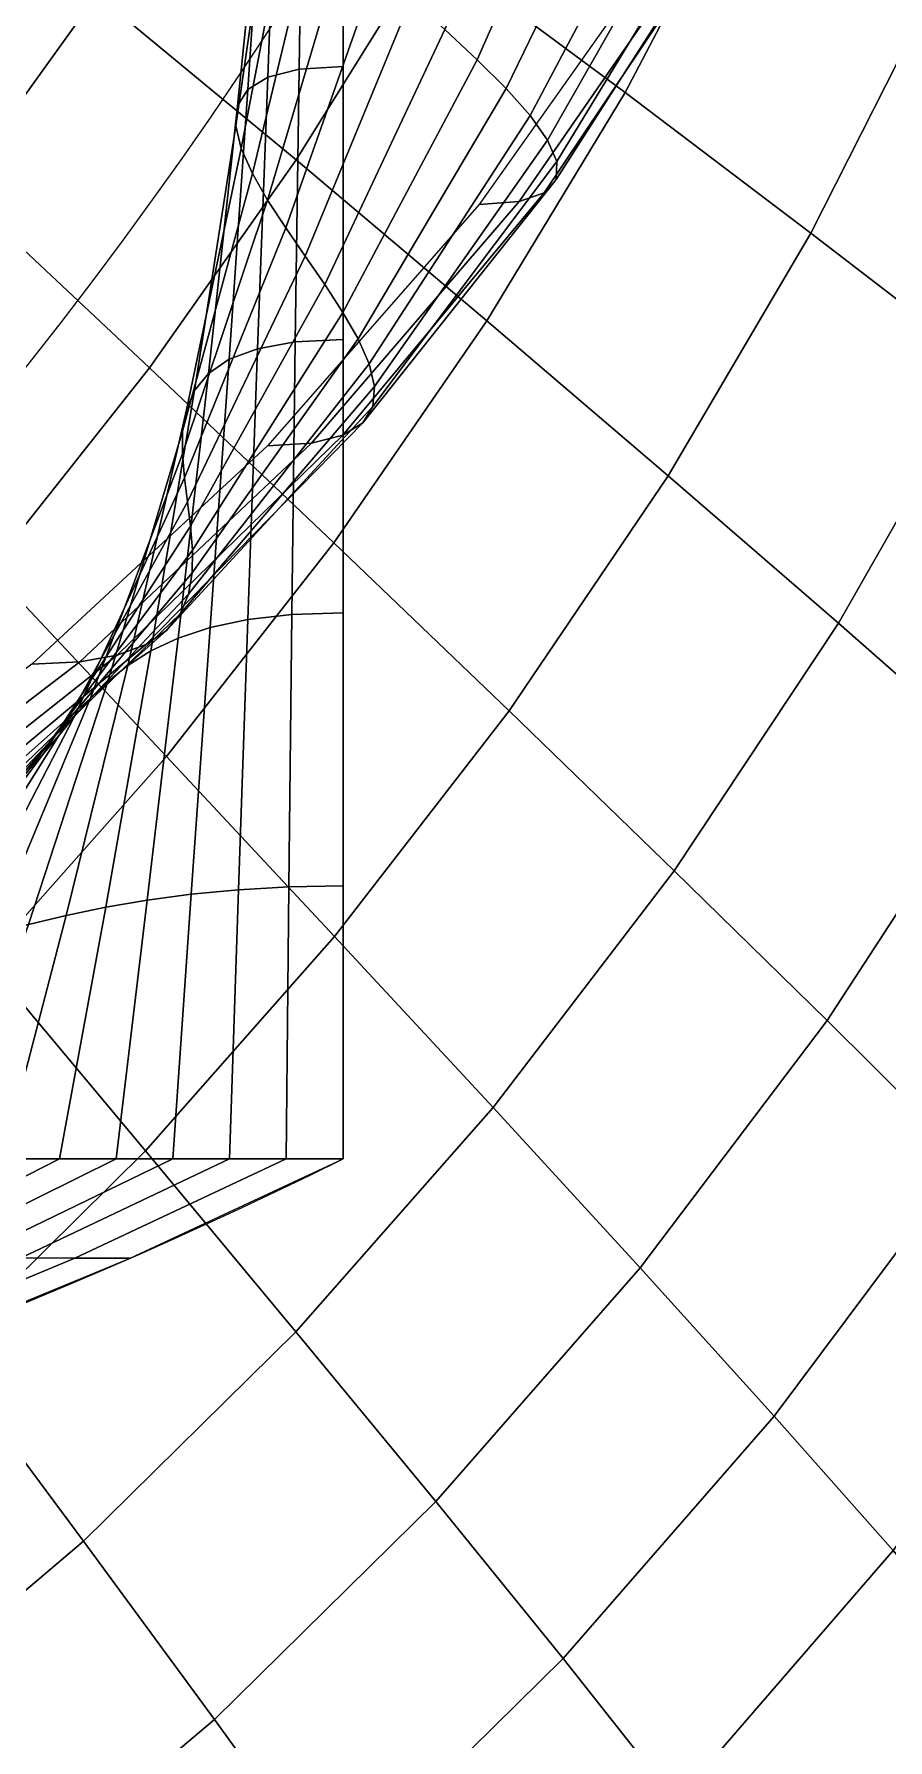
# Model space of a CAD drawing. Extents: x -0.04 to 0.34, y -0.083 to 0.58.
# Drawn here: x 0.2391 to 0.2768, y -0.0023 to 0.0729 of the extents above; entities that cross this region are included whole.
import ezdxf

# ---------------------------------------------------------------- set-up
doc = ezdxf.new("R2010")
doc.units = 0
doc.header["$MEASUREMENT"] = 0
doc.layers.get('0').update_dxf_attribs({"linetype": 'CONTINUOUS'})

msp = doc.modelspace()

# ---------------------------------------------------------------- linework, layer by layer
at = {"extrusion": (1, -1.08138606294658e-16, 2.740087605879075e-15)}
for p, q in [((0.2527498471878847, 0.02333333333333498, 0.0233333333333352), (0.2527498471878847, 0.4974698626853622, 0.0233333333333352)), ((0.2027498471878842, 0.02333333333333876, 0.2056398495302184), (0.2527498471878847, 0.02333333333333498, 0.0233333333333352))]:
    msp.add_line(p, q, dxfattribs=at)
at = {"extrusion": (1, 1.08138606294658e-16, -2.740087605879075e-15)}
msp.add_line((0.2527498471878847, 0.4974698626853624, 0.02333333333333465), (0.2527498471878847, 0.02333333333333509, 0.02333333333333465), dxfattribs=at)
at = {"extrusion": (1.081386062947149e-16, -1, 2.076678907922742e-14)}
msp.add_line((0.2527498471878847, 0.02333333333333509, 0.02333333333333465), (0.2027498471878854, 0.02333333333333887, 0.2056398495302177), dxfattribs=at)
for centre, radius, start, end in [((0.08631004326650499, 0.1793837519238337, 0.2056398495302182), 0.1947048049728559, 306.7291163854354, 31.25887344087012), ((0.1527498471878846, 0.225571090696714, 0.02333333333333526), 0.2256105283522224, 243.6891003284607, 296.3108996715393)]:
    msp.add_arc(centre, radius, start, end)

# ---------------------------------------------------------------- meshes
mesh = msp.add_polymesh((5, 9))
for k, corner in enumerate([(0.2547318559457062, 0.166771014739826, 0.05979463657271405), (0.2543846927310168, 0.1545114730359054, 0.05979463657271428), (0.2538784925213269, 0.1422593198005098, 0.0597946365727145), (0.2532220258915239, 0.1300301679890758, 0.05979463657271483), (0.2524256645313531, 0.1178393854728648, 0.05979463657271517), (0.2515013474505116, 0.1057019312916195, 0.05979463657271539), (0.2504625304836753, 0.09363219626239283, 0.05979463657271561), (0.2493241196334919, 0.08164384964288718, 0.05979463657271594), (0.2481023889617811, 0.06974969348313514, 0.05979463657271628), (0.2533237609574771, 0.1671990202070237, 0.05067931076286997), (0.2529994745123579, 0.1550312331945418, 0.0506793107628703), (0.2525798010725631, 0.14286776204228, 0.05067931076287052), (0.2520723518152503, 0.1307177268179574, 0.05067931076287074), (0.251485673184189, 0.1185901044271425, 0.05067931076287119), (0.2508292271489858, 0.1064936329627617, 0.05067931076287141), (0.2501133617092233, 0.09443671859919955, 0.05067931076287174), (0.249349271957794, 0.08242734602304669, 0.05067931076287208), (0.248548952118309, 0.07047299335487472, 0.05067931076287241), (0.2524711572380665, 0.167523116832474, 0.04156398495302588), (0.2522086517571885, 0.1554248088059949, 0.04156398495302621), (0.2518998670853489, 0.1433284899825801, 0.04156398495302654), (0.2515506260696327, 0.1312383638502319, 0.04156398495302677), (0.2511671826265097, 0.1191585679127515, 0.0415639849530271), (0.2507562126432062, 0.1070931296039157, 0.04156398495302743), (0.2503248003829041, 0.09504592337446938, 0.04156398495302766), (0.2498804205386239, 0.08302062940917898, 0.04156398495302799), (0.2494309161270095, 0.07102069441382208, 0.04156398495302832), (0.2522534006830201, 0.1677284604959273, 0.03244865914318179), (0.2520971381031499, 0.1556741735063811, 0.03244865914318201), (0.2519270844827629, 0.1436204015783427, 0.03244865914318235), (0.2517465555590506, 0.1315682331149554, 0.03244865914318268), (0.2515589786853847, 0.1195187394341679, 0.03244865914318301), (0.2513678904754222, 0.1074729633536544, 0.03244865914318323), (0.2511769332830225, 0.09543190807941138, 0.03244865914318357), (0.2509898505554857, 0.08339652651642293, 0.0324486591431839), (0.2508104811096212, 0.07136771111529244, 0.03244865914318412), (0.2527498471878835, 0.1678002070771337, 0.02333333333333765), (0.2527498471878834, 0.1557613009318172, 0.02333333333333792), (0.2527498471878833, 0.1437223947865006, 0.02333333333333826), (0.2527498471878833, 0.1316834886411841, 0.02333333333333854), (0.2527498471878833, 0.1196445824958675, 0.02333333333333887), (0.2527498471878832, 0.107605676350551, 0.02333333333333915), (0.2527498471878832, 0.0955667702052343, 0.02333333333333948), (0.2527498471878831, 0.08352786405991774, 0.02333333333333981), (0.2527498471878831, 0.07148895791460125, 0.02333333333334009)]):
    mesh.set_mesh_vertex(divmod(k, 9), corner)
mesh = msp.add_polymesh((9, 9))
for k, corner in enumerate([(0.2764715940635485, 0.1613875471292929, 0.1327172430514659), (0.2766750386489454, 0.1479739117342118, 0.1327172430514659), (0.2759360219578014, 0.1346063121814794, 0.1327172430514661), (0.2742607298797983, 0.1213820291934313, 0.1327172430514661), (0.2716653244818108, 0.1083968164294641, 0.1327172430514663), (0.2681757334396445, 0.09574388021412994, 0.1327172430514663), (0.2638273354155111, 0.08351288640752719, 0.1327172430514665), (0.2586645447335992, 0.07178900499995589, 0.1327172430514665), (0.2527402997790938, 0.06065200261084858, 0.1327172430514668), (0.2734763811644089, 0.1621124350014833, 0.1236019172416219), (0.2735915476774596, 0.1488541991705152, 0.1236019172416221), (0.2728694520474673, 0.1356367952845933, 0.1236019172416221), (0.271316917715936, 0.1225465074411904, 0.1236019172416223), (0.2689496165932611, 0.1096682652942235, 0.1236019172416224), (0.2657918822931298, 0.09708473911381027, 0.1236019172416226), (0.2618764310749652, 0.0848754589201538, 0.1236019172416228), (0.2572439934678219, 0.07311596707733592, 0.1236019172416228), (0.2519428605008435, 0.06187701337628054, 0.123601917241623), (0.2704018123697238, 0.1628521669939232, 0.1144865914317779), (0.2704231430683325, 0.149752512970702, 0.114486591431778), (0.2697144882140546, 0.1366883804307745, 0.1144865914317781), (0.2682833986476942, 0.1237348316598934, 0.1144865914317784), (0.2661451228776422, 0.1109657506545069, 0.1144865914317786), (0.2633224446043657, 0.09845305587491754, 0.1144865914317787), (0.2598454399561146, 0.08626593394157145, 0.1144865914317788), (0.2557511570225406, 0.07447010243957697, 0.1144865914317789), (0.2510832211008543, 0.06312710968639718, 0.1144865914317791), (0.2673272435750387, 0.1635918989863633, 0.1053712656219339), (0.2672547384592053, 0.1506508267708888, 0.1053712656219341), (0.2665595243806421, 0.1377399655769556, 0.1053712656219343), (0.2652498795794525, 0.1249231558785964, 0.1053712656219344), (0.2633406291620232, 0.1122632360147904, 0.1053712656219346), (0.2608530069156015, 0.09982137263602481, 0.1053712656219347), (0.257814448837264, 0.08765640896298921, 0.1053712656219351), (0.2542583205772593, 0.07582423780181802, 0.1053712656219352), (0.2502235817008651, 0.06437720599651375, 0.1053712656219353), (0.2643320306758991, 0.1643167868585537, 0.09625593981208996), (0.2641712474877195, 0.1515311142071921, 0.09625593981209019), (0.2634929544703079, 0.1387704486800695, 0.09625593981209041), (0.2623060674155902, 0.1260876341263555, 0.09625593981209063), (0.2606249212734735, 0.1135346848795498, 0.09625593981209085), (0.2584691557690869, 0.1011622315357051, 0.09625593981209096), (0.2558635444967181, 0.08901898147561582, 0.09625593981209118), (0.252837769311482, 0.07715119987919794, 0.0962559398120914), (0.2494261424226148, 0.06560221676194572, 0.09625593981209163), (0.2614955295678504, 0.1650119864902447, 0.08714061400224599), (0.2612575837915164, 0.1523753489157289, 0.08714061400224621), (0.2606031724061308, 0.139758727697049, 0.08714061400224643), (0.2595416690604868, 0.1272044204322269, 0.08714061400224654), (0.2580867850390624, 0.114754060753261, 0.08714061400224687), (0.2562564777070711, 0.1024481747125317, 0.0871406140022471), (0.2540728137127815, 0.09032574897066048, 0.08714061400224732), (0.2515617884047126, 0.07842381538685594, 0.08714061400224754), (0.2487531033878423, 0.06677705643800852, 0.08714061400224776), (0.2588970961464385, 0.1656626537611869, 0.07802528819240201), (0.2585986610082374, 0.1531655045326156, 0.07802528819240223), (0.2579785721111893, 0.140683700584827, 0.07802528819240245), (0.2570463914185216, 0.1282496688252667, 0.07802528819240268), (0.2558150062858591, 0.1158953271404, 0.0780252881924029), (0.2543005592718036, 0.1036517443050775, 0.07802528819240312), (0.2525223432637591, 0.09154880893933226, 0.07802528819240334), (0.2505026630364551, 0.07961491103993079, 0.07802528819240356), (0.2482666647182866, 0.06787663948001732, 0.0780252881924039), (0.2566160863072085, 0.1662539445511306, 0.06890996238255803), (0.2562793927755238, 0.1538835546939689, 0.06890996238255825), (0.2557075475085619, 0.1415242653003363, 0.06890996238255848), (0.2549099413940742, 0.1291995333345309, 0.06890996238255881), (0.2538983708409329, 0.1169324475454425, 0.06890996238255903), (0.252686987005534, 0.1047454824519158, 0.06890996238255925), (0.2512922199279554, 0.09266025887284002, 0.06890996238255959), (0.2497326783862135, 0.08069731355356158, 0.06890996238255981), (0.2480290265356865, 0.06887588034328779, 0.06890996238256003), (0.2547318559457062, 0.166771014739826, 0.05979463657271405), (0.2543846927310168, 0.1545114730359054, 0.05979463657271428), (0.2538784925213269, 0.1422593198005098, 0.0597946365727145), (0.2532220258915239, 0.1300301679890758, 0.05979463657271483), (0.2524256645313531, 0.1178393854728648, 0.05979463657271517), (0.2515013474505116, 0.1057019312916195, 0.05979463657271539), (0.2504625304836753, 0.09363219626239283, 0.05979463657271561), (0.2493241196334919, 0.08164384964288718, 0.05979463657271594), (0.2481023889617811, 0.06974969348313514, 0.05979463657271628)]):
    mesh.set_mesh_vertex(divmod(k, 9), corner)
mesh = msp.add_polymesh((9, 9))
for k, corner in enumerate([(0.2880537775515642, 0.1579041269107129, 0.2056398495302182), (0.2880964389487815, 0.1437437250095868, 0.2056398495302184), (0.2866791292402259, 0.1296543660750483, 0.2056398495302184), (0.2838169501075051, 0.1157861746786027, 0.2056398495302184), (0.279540398567401, 0.1022869188131463, 0.2056398495302184), (0.2738950420208481, 0.08930043539928417, 0.2056398495302184), (0.2669410327243459, 0.07696509767790871, 0.2056398495302184), (0.258752466857198, 0.06541234081923608, 0.2056398495302181), (0.2494165950138254, 0.05476526145819305, 0.2056398495302184), (0.2885502240564275, 0.1579758734919193, 0.1965245237203742), (0.288749148033515, 0.1438308524350229, 0.1965245237203742), (0.2875018919453465, 0.1297563592832063, 0.1965245237203742), (0.2848202417363379, 0.1159014302048314, 0.1965245237203742), (0.2807312670698995, 0.1024127618748459, 0.1965245237203742), (0.2752769987333091, 0.08943314839618077, 0.1965245237203742), (0.2685139466292066, 0.07709995980373174, 0.1965245237203743), (0.2605124634895956, 0.0655436783627309, 0.1965245237203742), (0.2513559610920874, 0.05488650825750191, 0.1965245237203742), (0.2883324675013811, 0.1581812171553725, 0.18740919791053), (0.2886376343794764, 0.1440802171354091, 0.18740919791053), (0.2875291093427603, 0.1300482708789688, 0.1874091979105301), (0.2850161712257557, 0.1162312994695549, 0.1874091979105301), (0.2811230631287746, 0.1027729333962623, 0.1874091979105301), (0.2758886765655251, 0.08981298214591943, 0.1874091979105301), (0.269366079529325, 0.07748594450867363, 0.1874091979105302), (0.2616218935064573, 0.06591957546997496, 0.1874091979105301), (0.2527355260746991, 0.05523352495897221, 0.1874091979105301), (0.2874798637819706, 0.1585053137808228, 0.178293872100686), (0.287846811624307, 0.1444737927468622, 0.178293872100686), (0.2868491753555462, 0.1305089988192689, 0.178293872100686), (0.2844944454801381, 0.1167519365018294, 0.178293872100686), (0.2808045725710954, 0.1033413968818714, 0.178293872100686), (0.2758156620597455, 0.09041247878707342, 0.1782938721006861), (0.2695775182030059, 0.07809514928394345, 0.1782938721006862), (0.2621530420872872, 0.06651285885610725, 0.1782938721006861), (0.2536174900833995, 0.05578122601791952, 0.1782938721006862), (0.2860717687937414, 0.1589333192480205, 0.1691785462908419), (0.2864615934056481, 0.1449935529054986, 0.169178546290842), (0.2855504839067823, 0.1311174410610392, 0.169178546290842), (0.2833447714038645, 0.117439495330711, 0.169178546290842), (0.2798645812239312, 0.1040921158361491, 0.169178546290842), (0.2751435417582198, 0.09120418045821566, 0.1691785462908421), (0.2692283494285538, 0.07889967162075029, 0.1691785462908422), (0.2621781944115893, 0.06729635523626665, 0.1691785462908421), (0.2540640532399275, 0.05650452588965915, 0.1691785462908422), (0.2841875384322391, 0.159450389436716, 0.1600632204809979), (0.2845668933611412, 0.1456214712474352, 0.1600632204809979), (0.2837214289195474, 0.1318524955612125, 0.160063220480998), (0.2816568559013142, 0.1182701299852559, 0.160063220480998), (0.2783918749143514, 0.1049990537635713, 0.160063220480998), (0.2739579022031973, 0.09216062929791935, 0.1600632204809981), (0.2683986599842736, 0.0798716090103031, 0.1600632204809982), (0.2617696356588676, 0.06824289132559236, 0.1600632204809981), (0.2541374156660219, 0.05737833902950651, 0.1600632204809982), (0.2819065285930091, 0.1600416802266597, 0.1509478946711538), (0.2822476251284275, 0.1463395214087885, 0.150947894671154), (0.28145040431692, 0.1326930602767218, 0.150947894671154), (0.2795204058768668, 0.1192199944945201, 0.150947894671154), (0.2764752394694253, 0.1060361741686139, 0.1509478946711542), (0.2723443299369277, 0.09325436744475757, 0.1509478946711543), (0.26716853664847, 0.08098305894381075, 0.1509478946711543), (0.260999651008626, 0.06932529383922315, 0.1509478946711544), (0.2538997774834219, 0.05837757989277692, 0.1509478946711545), (0.2793080951715972, 0.1606923474976019, 0.1418325688613098), (0.2795887023451485, 0.1471296770256751, 0.14183256886131), (0.2788258040219784, 0.1336180331644998, 0.1418325688613101), (0.2770251282349017, 0.1202652428875599, 0.1418325688613101), (0.2742034607162219, 0.1071774405557528, 0.1418325688613103), (0.2703884115016603, 0.09445793703730343, 0.1418325688613103), (0.2656180661994476, 0.08220611891248253, 0.1418325688613104), (0.2599405256403686, 0.07051638949229799, 0.1418325688613104), (0.2534133388138662, 0.05947716293478583, 0.1418325688613106), (0.2764715940635485, 0.1613875471292929, 0.1327172430514659), (0.2766750386489454, 0.1479739117342118, 0.1327172430514659), (0.2759360219578014, 0.1346063121814794, 0.1327172430514661), (0.2742607298797983, 0.1213820291934313, 0.1327172430514661), (0.2716653244818108, 0.1083968164294641, 0.1327172430514663), (0.2681757334396445, 0.09574388021412994, 0.1327172430514663), (0.2638273354155111, 0.08351288640752719, 0.1327172430514665), (0.2586645447335992, 0.07178900499995589, 0.1327172430514665), (0.2527402997790938, 0.06065200261084858, 0.1327172430514668)]):
    mesh.set_mesh_vertex(divmod(k, 9), corner)
mesh = msp.add_polymesh((9, 9))
for k, corner in enumerate([(0.1561035887452385, 0.1332164100409672, 0.1198849837569019), (0.1611512068270121, 0.1234972567743127, 0.1242281356467591), (0.1667604955485585, 0.113532435747232, 0.1292883397148929), (0.1728458398935453, 0.1033888987743932, 0.1350524141278301), (0.1793219209445705, 0.0931331732709737, 0.1415053496337493), (0.1861037512383679, 0.08283130535294814, 0.1486303487787281), (0.1931067091917321, 0.0725488041349569, 0.1564088697803602), (0.2002465725016503, 0.06235058736435595, 0.1648206749437485), (0.2074395504259877, 0.0523009285267253, 0.173843883493012), (0.1566760169092659, 0.1337980574292528, 0.1198849837569019), (0.1626838921094776, 0.1251203117410518, 0.1242596978155313), (0.1692024821149556, 0.1161180712904606, 0.1293495020666337), (0.176147004336323, 0.1068625637969653, 0.1351410180626992), (0.1834330339003095, 0.0974246405547341, 0.1416190294877821), (0.1909765463622566, 0.08787472596485224, 0.1487665222780694), (0.1986939592959625, 0.07828276812976775, 0.1565647294668381), (0.2065021726442614, 0.06871819063287643, 0.1649931806351769), (0.2143186077172155, 0.05924984562322799, 0.1740297558377057), (0.1572009234383021, 0.1344229480960599, 0.1198849837569019), (0.164180558903188, 0.126812251777632, 0.1242919063085787), (0.1716037138611577, 0.1188046562520462, 0.1294119168897411), (0.1793881436420162, 0.110474859731241, 0.1352314364126169), (0.1874520241706404, 0.1018972329584138, 0.1417350372569144), (0.1957140021874418, 0.09314577530391932, 0.1489054843132333), (0.204093244148828, 0.08429407178523163, 0.1567237808192508), (0.2125094836705695, 0.07541525111790803, 0.1651692188663614), (0.2208830673810496, 0.06658194490193758, 0.1742194344420175), (0.1576770624134903, 0.1350857688432192, 0.1198849837569019), (0.1656217404125211, 0.1285473467629188, 0.1243241148016261), (0.173930233714913, 0.1215493500959026, 0.1294743317128487), (0.1825242254449371, 0.1141688665393172, 0.1353218547625345), (0.1913258822008992, 0.1064827052781439, 0.1418510450260468), (0.2002579117835624, 0.09856735964476093, 0.1490444463483974), (0.2092436194072265, 0.09049897056442213, 0.1568828321716635), (0.2182069622358805, 0.08235329087760035, 0.1653452570975459), (0.2270726020915086, 0.07420565062797846, 0.1744091130463294), (0.1581036325647379, 0.1357815410075129, 0.1198849837569019), (0.1669884757402958, 0.130300247192132, 0.1243556769703982), (0.1761487658032171, 0.1243098247904546, 0.1295354940645895), (0.1855111752582277, 0.1178883848486258, 0.1354104586974037), (0.1950029217012642, 0.1111138078747966, 0.1419647248800796), (0.2045518329051979, 0.1040637129306361, 0.1491806198477386), (0.2140864101948286, 0.09681542737338522, 0.1570386918581414), (0.2235358899334925, 0.0894459573237365, 0.1655177627889744), (0.232830302948871, 0.08203195893302095, 0.1745949853910231), (0.1584801633523323, 0.1365056293005884, 0.1198849837569019), (0.1682621802781792, 0.1320459942357723, 0.12438594649062), (0.1782265409333935, 0.1270442783564596, 0.1295941514735968), (0.1883056310739571, 0.1215779550063287, 0.1354954338021758), (0.1984324406406717, 0.1157243130004237, 0.1420737489039131), (0.208540635900856, 0.1095604318851906, 0.1493112162754345), (0.218564629693854, 0.1031631577192271, 0.1571881682127499), (0.2284396495834378, 0.09660907943500097, 0.1656832034008903), (0.2381018037259953, 0.08997450584035849, 0.17477324521648), (0.1588064196073933, 0.1372537279308126, 0.1198849837569019), (0.1694245372110717, 0.1337600039496187, 0.1244142770380163), (0.1801311505011379, 0.1297114136051329, 0.1296490514685041), (0.1908647379323679, 0.1251828271811133, 0.1355749656618023), (0.2015644374526103, 0.1202489734948207, 0.1421757891824475), (0.2121701252484705, 0.1149844209304478, 0.1494334470956623), (0.2226224924212359, 0.1094635588717445, 0.1573280695695543), (0.2328631193780757, 0.1037605795800298, 0.1658380463935376), (0.2428345477299352, 0.09794946056270049, 0.1749400862630822), (0.1590823243687066, 0.1380218320915525, 0.1198849837569019), (0.1704574097245318, 0.1354180348353415, 0.1244400222883117), (0.1818304282758601, 0.1322703944575168, 0.1296989415779445), (0.1931459816916348, 0.1286488999403506, 0.1356472398612348), (0.2043493813949835, 0.124623437932134, 0.1422685178005835), (0.215386733310248, 0.1202637790271457, 0.1495445237725994), (0.2262050203825135, 0.1156395643343873, 0.1574552042626199), (0.2367521826382893, 0.1108202923685127, 0.16597875922716), (0.2469771945628694, 0.10587530629556, 0.175091702271211), (0.1593078981576588, 0.1388062007318001, 0.1198849837569019), (0.1713427719146681, 0.1369961454822801, 0.1244625359172311), (0.1832923573692267, 0.1346807889071371, 0.1297425693305514), (0.1951070582094643, 0.1319226400445139, 0.1357104419854248), (0.2067380318298773, 0.1287841398190543, 0.1423496068432211), (0.218137279326401, 0.1253276519098521, 0.149641657770423), (0.229257733126034, 0.1216154538106011, 0.1575663806260121), (0.2400533420053542, 0.1177097281041963, 0.1661018093620014), (0.2504791532595421, 0.1136725539734946, 0.1752242869812485)]):
    mesh.set_mesh_vertex(divmod(k, 9), corner)
mesh = msp.add_polymesh((9, 9))
for k, corner in enumerate([(0.2074395504259877, 0.0523009285267253, 0.173843883493012), (0.2146023148542347, 0.04246340555444905, 0.1834550286799105), (0.2216520300811975, 0.03290085126598608, 0.1936291190200175), (0.2285063812001609, 0.02367530565915898, 0.2043397034960928), (0.2350836010359128, 0.01484797017716022, 0.2155589405579524), (0.2413024955421308, 0.006479164061075293, 0.2272576707382201), (0.2470824675919137, -0.001371717102476522, 0.2394054926939139), (0.2523435390947666, -0.008646240535435501, 0.251970842474886), (0.2570063713780256, -0.01528697302670756, 0.2649210758117178), (0.2143186077172155, 0.05924984562322799, 0.1740297558377057), (0.2220612447285746, 0.0499459683220953, 0.1836507438607308), (0.2296486587652742, 0.04087413306459609, 0.1938309046588513), (0.2370000540891127, 0.03210121098575436, 0.204543535805019), (0.2440352966744539, 0.023693329456284, 0.2157605427784899), (0.2506749448907167, 0.01571583336902482, 0.2274525129049855), (0.2568402782436395, 0.008233248372367497, 0.2395887927537761), (0.2624533240947316, 0.00130924614214023, 0.2521375687872947), (0.2674368822840048, -0.004993388221620654, 0.2650659510503372), (0.2208830673810496, 0.06658194490193758, 0.1742194344420175), (0.2291349990558447, 0.05786624804502716, 0.1838504668609537), (0.237186981909902, 0.049339680521302, 0.1940368224268079), (0.2449614589287313, 0.04107315056056771, 0.204751542154401), (0.2523816511255504, 0.03313691935973595, 0.2159662733721443), (0.2593715936171111, 0.02560056740421701, 0.2276513450137327), (0.2658561694170703, 0.01853296248307346, 0.2397758463984819), (0.2717611408521619, 0.01200222947752816, 0.2523077092904012), (0.2770131785130852, 0.006075721997997663, 0.2652137930173924), (0.2270726020915086, 0.07420565062797846, 0.1744091130463294), (0.2357659561867987, 0.06613092340245408, 0.1840501898611765), (0.2442132457399898, 0.05820349380691092, 0.1942427401947646), (0.2523415423355873, 0.05049722615869201, 0.204959548503783), (0.2600788119009432, 0.0430854344736622, 0.2161720039657986), (0.267353956175424, 0.03604085382255451, 0.2278501771224798), (0.2740968515558884, 0.02943561312785881, 0.2399629000431877), (0.2802383852095772, 0.02334120946894758, 0.2524778497935077), (0.2857104883531585, 0.0178284839593712, 0.2653616349844477), (0.232830302948871, 0.08203195893302095, 0.1745949853910231), (0.2419005317314074, 0.07464971052120517, 0.1842459050419968), (0.2506783652449712, 0.06737508565501149, 0.1944445258335982), (0.2590965511960797, 0.06028352723316366, 0.2051633808127092), (0.2670888456151602, 0.05345002264322729, 0.2163736061863361), (0.2745900596108187, 0.04694908005186993, 0.2280450192892453), (0.2815361031660515, 0.04085470588753171, 0.2401462001030499), (0.2878640258536052, 0.03524038357153292, 0.2526445761059165), (0.2935120543563208, 0.03017905355054684, 0.265506510223067), (0.2381018037259953, 0.08997450584035849, 0.17477324521648), (0.2474881442698587, 0.08333544331704368, 0.1844336045840122), (0.2565367281080151, 0.07676757427172709, 0.1946380472141863), (0.2651866748138677, 0.07034623639315574, 0.2053588650407237), (0.2733782215976189, 0.06414640276704087, 0.2165669516606399), (0.2810527751291983, 0.05824266289816316, 0.2282318815720478), (0.2881529600824411, 0.05270920468690954, 0.240321992993225), (0.2946226642644175, 0.0476197974051018, 0.2528044740369296), (0.3004070802033819, 0.04304777571346086, 0.2656454520048147), (0.2428345477299352, 0.09794946056270049, 0.1749400862630822), (0.2524803494945592, 0.09210394747608519, 0.1846092806678202), (0.2617451934106255, 0.08629753760520598, 0.1948191722074057), (0.270574908177055, 0.08060346396153872, 0.2055418271473707), (0.2789165424402132, 0.0750946800383494, 0.2167479120155935), (0.2867184213608066, 0.06984384526153531, 0.2284067740289057), (0.2939301996018909, 0.06492331117217076, 0.2404865251288693), (0.3005029105894271, 0.06040510837514446, 0.2529541293958493), (0.3063890119072699, 0.05636093428635625, 0.2657754936012545), (0.2469771945628694, 0.10587530629556, 0.175091702271211), (0.2568301395774364, 0.1008737815652305, 0.1847689254740183), (0.266262281407111, 0.09588471396047926, 0.1949837686841335), (0.2752261321398393, 0.09097690809416226, 0.2057080930921946), (0.283675516785322, 0.08621896638135707, 0.2169123588780796), (0.2915656341529752, 0.08167927851479573, 0.2285657067178372), (0.2988531138782429, 0.07742601146960237, 0.2406360429251391), (0.3054960694373866, 0.07352710006220087, 0.2530901279919779), (0.3114541470021062, 0.07005023808688837, 0.2658936682839508), (0.2504791532595421, 0.1136725539734946, 0.1752242869812485), (0.2604913917915484, 0.1095658989693591, 0.1849085311832041), (0.2700475358996742, 0.1054516110564665, 0.195127704515247), (0.2791063895510726, 0.101391410956676, 0.2058534888347391), (0.2876281509385462, 0.09744688480900465, 0.2170561638749819), (0.2955744771284302, 0.09367947716447733, 0.2287046896968611), (0.302908544618316, 0.09015048433327766, 0.2407667927971911), (0.3095951056348294, 0.08692104810076029, 0.2532090556346175), (0.3156005400136189, 0.0840521498279505, 0.2659970093244677)]):
    mesh.set_mesh_vertex(divmod(k, 9), corner)
mesh = msp.add_polymesh((9, 5))
for k, corner in enumerate([(0.2570063713780256, -0.01528697302670756, 0.2649210758117178), (0.260992283775585, -0.02123751520342032, 0.2782225532078084), (0.2642232703718029, -0.0264425332297511, 0.2918407276130902), (0.2666220148536527, -0.03084778785445841, 0.3057402344500857), (0.2681119034294731, -0.03440016073483387, 0.3198849837569018), (0.2674368822840048, -0.004993388221620654, 0.2650659510503372), (0.2717145475869496, -0.01061278659190035, 0.2783400596779085), (0.275210729942794, -0.01548802593029452, 0.2919251139933728), (0.2778506723973322, -0.01955915405100295, 0.30578552396176), (0.2795604667100252, -0.02276721296912076, 0.3198849837569018), (0.2770131785130852, 0.006075721997997663, 0.2652137930173924), (0.2815398876589448, 0.0008199959402219736, 0.2784599724238467), (0.28526983200121, -0.003699214973709841, 0.2920112284223983), (0.2881325548005205, -0.007417021608575824, 0.3058317409037075), (0.2900585972171775, -0.0102693997277139, 0.3198849837569018), (0.2857104883531585, 0.0178284839593712, 0.2653616349844477), (0.2904461666046328, 0.01296759925634894, 0.278579885169785), (0.2943795273229937, 0.00882801875840955, 0.2920973428514239), (0.2974458038590069, 0.005478487542950772, 0.305877957845655), (0.2995813766490987, 0.002987015091146406, 0.3198849837569018), (0.2935120543563208, 0.03017905355054684, 0.265506510223067), (0.2984196266872943, 0.02574309468011404, 0.278697391639885), (0.3025274230138886, 0.02200430700552425, 0.2921817292317064), (0.3057773929991872, 0.01903389598291416, 0.3059232473573293), (0.3081127795842405, 0.01690245817983294, 0.3198849837569018), (0.3004070802033819, 0.04304777571346086, 0.2656454520048147), (0.3054527430787555, 0.03906602476048726, 0.2788100855583086), (0.3097075648867807, 0.03574696639982977, 0.2922626595145031), (0.3131208647460804, 0.03316254656043793, 0.3059666820084573), (0.3156433952581466, 0.03138422380092121, 0.3198849837569018), (0.3063890119072699, 0.05636093428635625, 0.2657754936012545), (0.3115424266993372, 0.05286214170896586, 0.2789155606492176), (0.3159185809628545, 0.04997972826711572, 0.2923384056510707), (0.3194744366281424, 0.04778432672342103, 0.3060073343687655), (0.3221685203321976, 0.04634619620432034, 0.3198849837569018), (0.3114541470021062, 0.07005023808688837, 0.2658936682839508), (0.3166885699970397, 0.06706287005212608, 0.2790114106367735), (0.3211621792351894, 0.06463218353710753, 0.2924072395926664), (0.3248394685187799, 0.06282510218763293, 0.3060442770079811), (0.3276866156057186, 0.06170827936869938, 0.3198849837569018), (0.3156005400136189, 0.0840521498279505, 0.2659970093244677), (0.3208929025161174, 0.08160460495122179, 0.2790952292451385), (0.3254419654503964, 0.07963905789482806, 0.2924674332905472), (0.3292192564766381, 0.07821597740895503, 0.3060765824958308), (0.3321980914912211, 0.07739565234488732, 0.3198849837569018)]):
    mesh.set_mesh_vertex(divmod(k, 5), corner)
mesh = msp.add_polymesh((5, 5))
for k, corner in enumerate([(0.2481023889617811, 0.06974969348313514, 0.05979463657271628), (0.2468148839038271, 0.05796152621742762, 0.0597946365727165), (0.2454803110359648, 0.04629001694994395, 0.05979463657271672), (0.2441184154710069, 0.03474459177358957, 0.05979463657271705), (0.242749847187883, 0.02333333333333576, 0.05979463657271727), (0.248548952118309, 0.07047299335487472, 0.05067931076287241), (0.2477251390676292, 0.05858055246856059, 0.05067931076287263), (0.2468912479452962, 0.0467562555571705, 0.05067931076287296), (0.2460613005359578, 0.03500560872785818, 0.05067931076287319), (0.245249847187883, 0.02333333333333554, 0.05067931076287352), (0.2494309161270095, 0.07102069441382208, 0.04156398495302832), (0.2489844724575602, 0.05904929488993865, 0.04156398495302865), (0.2485495874546742, 0.04710930328865409, 0.04156398495302888), (0.248135038648724, 0.03520325740421193, 0.04156398495302921), (0.2477498471878829, 0.02333333333333537, 0.04156398495302943), (0.2508104811096212, 0.07136771111529244, 0.03244865914318412), (0.2506427523916387, 0.05934628436302553, 0.03244865914318446), (0.2504906727926772, 0.04733299001928865, 0.03244865914318479), (0.2503583231018507, 0.03532848519151993, 0.03244865914318512), (0.2502498471878829, 0.02333333333333515, 0.03244865914318545), (0.2527498471878831, 0.07148895791460125, 0.02333333333334009), (0.2527498471878831, 0.05945005176928464, 0.02333333333334042), (0.252749847187883, 0.04741114562396809, 0.0233333333333407), (0.252749847187883, 0.03537223947865153, 0.02333333333334103), (0.2527498471878829, 0.02333333333333498, 0.02333333333334131)]):
    mesh.set_mesh_vertex(divmod(k, 5), corner)
mesh = msp.add_polymesh((9, 5))
for k, corner in enumerate([(0.2527402997790938, 0.06065200261084858, 0.1327172430514668), (0.2461154605718419, 0.05017539256155779, 0.1327172430514668), (0.2388581219336236, 0.04042565157812322, 0.1327172430514669), (0.2310428495673476, 0.03146151147018633, 0.1327172430514671), (0.2227498471878838, 0.02333333333333726, 0.1327172430514671), (0.2519428605008435, 0.06187701337628054, 0.123601917241623), (0.2460283493752756, 0.05122380118341896, 0.1236019172416231), (0.2395621942713929, 0.0412152926874722, 0.1236019172416232), (0.2326118687813973, 0.03190358064706916, 0.1236019172416234), (0.2252498471878836, 0.02333333333333704, 0.1236019172416234), (0.2510832211008543, 0.06312710968639718, 0.1144865914317791), (0.2458913698606908, 0.05229367892381653, 0.1144865914317792), (0.240230923380584, 0.04202110392192743, 0.1144865914317795), (0.2341621947029019, 0.03235470243508282, 0.1144865914317797), (0.2277498471878835, 0.02333333333333687, 0.1144865914317797), (0.2502235817008651, 0.06437720599651375, 0.1053712656219353), (0.2457543903461061, 0.05336355666421411, 0.1053712656219355), (0.2408996524897752, 0.04282691515638259, 0.1053712656219356), (0.2357125206244066, 0.03280582422309647, 0.1053712656219358), (0.2302498471878834, 0.0233333333333367, 0.105371265621936), (0.2494261424226148, 0.06560221676194572, 0.09625593981209163), (0.2456672791495397, 0.05441196528607523, 0.09625593981209174), (0.2416037248275445, 0.04361655626573158, 0.09625593981209196), (0.2372815398384563, 0.0332478933999793, 0.09625593981209218), (0.2327498471878833, 0.02333333333333648, 0.0962559398120924), (0.2487531033878423, 0.06677705643800852, 0.08714061400224776), (0.2456799045890102, 0.0554174356708636, 0.08714061400224798), (0.24237848362247, 0.04437385712486841, 0.0871406140022482), (0.2388879456375961, 0.03367185735460082, 0.08714061400224843), (0.2352498471878832, 0.02333333333333631, 0.08714061400224865), (0.2482666647182866, 0.06787663948001732, 0.0780252881924039), (0.245842134982536, 0.05635849870004273, 0.07802528819240412), (0.2432592721031298, 0.0450826476086868, 0.07802528819240434), (0.2405504313143711, 0.0340686634758301, 0.07802528819240456), (0.2377498471878831, 0.02333333333333609, 0.07802528819240478), (0.2480290265356865, 0.06887588034328779, 0.06890996238256003), (0.2462038386481354, 0.0572136852550762, 0.06890996238256036), (0.2442814334981021, 0.04572675759208067, 0.06890996238256059), (0.2422876901613263, 0.03442925915253664, 0.06890996238256081), (0.2402498471878831, 0.02333333333333593, 0.06890996238256103), (0.2481023889617811, 0.06974969348313514, 0.05979463657271628), (0.2468148839038271, 0.05796152621742762, 0.0597946365727165), (0.2454803110359648, 0.04629001694994395, 0.05979463657271672), (0.2441184154710069, 0.03474459177358957, 0.05979463657271705), (0.242749847187883, 0.02333333333333576, 0.05979463657271727)]):
    mesh.set_mesh_vertex(divmod(k, 5), corner)
mesh = msp.add_polymesh((9, 5))
for k, corner in enumerate([(0.2494165950138254, 0.05476526145819305, 0.2056398495302184), (0.2390328925334986, 0.04513730607834843, 0.2056398495302184), (0.2277119995732851, 0.03663106221988671, 0.2056398495302184), (0.2155745422179209, 0.02933716539151415, 0.2056398495302184), (0.2027498471878841, 0.02333333333333876, 0.2056398495302184), (0.2513559610920874, 0.05488650825750191, 0.1965245237203742), (0.2411399873297429, 0.0452410734846076, 0.1965245237203742), (0.229971173968491, 0.03670921782456615, 0.1965245237203742), (0.2179660663039532, 0.02938091967864576, 0.1965245237203743), (0.2052498471878842, 0.02333333333333859, 0.1965245237203742), (0.2527355260746991, 0.05523352495897221, 0.1874091979105301), (0.2427982672638214, 0.04553806295769436, 0.1874091979105301), (0.2319122593064938, 0.03693290455520071, 0.1874091979105301), (0.2201893507570799, 0.0295061474659537, 0.1874091979105302), (0.2077498471878841, 0.02333333333333837, 0.1874091979105302), (0.2536174900833995, 0.05578122601791952, 0.1782938721006862), (0.2440576006537525, 0.04600680537907248, 0.1782938721006861), (0.2335705988158719, 0.03728595228668435, 0.1782938721006862), (0.2222630888698462, 0.02970379614230739, 0.1782938721006863), (0.2102498471878841, 0.0233333333333382, 0.1782938721006862), (0.2540640532399275, 0.05650452588965915, 0.1691785462908422), (0.2449678558175546, 0.04662583163020545, 0.1691785462908422), (0.2349815357252033, 0.0377521908939108, 0.1691785462908422), (0.224205973934797, 0.02996481309657606, 0.1691785462908423), (0.2127498471878841, 0.02333333333333798, 0.1691785462908423), (0.2541374156660219, 0.05737833902950651, 0.1600632204809982), (0.2455789010732461, 0.04737367259255687, 0.1600632204809982), (0.236180413263066, 0.03831545025177407, 0.1600632204809982), (0.2260366992444776, 0.03028014571762899, 0.1600632204809985), (0.2152498471878839, 0.02333333333333781, 0.1600632204809985), (0.2538997774834219, 0.05837757989277692, 0.1509478946711545), (0.2459406047388457, 0.0482288591475904, 0.1509478946711545), (0.2372025746580383, 0.03895956023516806, 0.1509478946711545), (0.2277739580914328, 0.03064074139433554, 0.1509478946711547), (0.2177498471878839, 0.02333333333333765, 0.1509478946711547), (0.2534133388138662, 0.05947716293478583, 0.1418325688613106), (0.2461028351323715, 0.04916992217676941, 0.1418325688613106), (0.2380833631386981, 0.03966835071898639, 0.1418325688613107), (0.2294364437682078, 0.03103754751556481, 0.1418325688613108), (0.2202498471878838, 0.02333333333333742, 0.1418325688613108), (0.2527402997790938, 0.06065200261084858, 0.1327172430514668), (0.2461154605718419, 0.05017539256155779, 0.1327172430514668), (0.2388581219336236, 0.04042565157812322, 0.1327172430514669), (0.2310428495673476, 0.03146151147018633, 0.1327172430514671), (0.2227498471878838, 0.02333333333333726, 0.1327172430514671)]):
    mesh.set_mesh_vertex(divmod(k, 5), corner)
mesh = msp.add_polymesh((9, 9))
for k, corner in enumerate([(0.1502084142881735, 0.02172974129833283, 0.1729506812359179), (0.1502084142881735, 0.009838589040695789, 0.1825145270601324), (0.1502084142881735, -0.001560852507100696, 0.1926594460525161), (0.1502084142881735, -0.01244021892891589, 0.2033601953357922), (0.1502084142881735, -0.02277243987439603, 0.2145901489998746), (0.1502084142881735, -0.03253180641619324, 0.2263213643532169), (0.1502084142881735, -0.04169403501965463, 0.2385246514506169), (0.1502084142881735, -0.05023632796580402, 0.2511696457244716), (0.1502084142881735, -0.05813743007728012, 0.264224883538762), (0.1567186107503512, 0.02229370740018477, 0.1729690781574064), (0.1578312820900088, 0.01043296000731186, 0.1825338981872444), (0.1589613890181208, -0.0009407843631266122, 0.1926794180099433), (0.1600874721116224, -0.01179822415224652, 0.2033803698646621), (0.1611880832288491, -0.02211134248497593, 0.2146101028032725), (0.1622417860326378, -0.03185347403892913, 0.2263406490727943), (0.1632271564803308, -0.04099936855032005, 0.2385427937773609), (0.1641227832793105, -0.04952525079887526, 0.2511861476461776), (0.1649072683067859, -0.05740887692250962, 0.2642392227262021), (0.1636213022677938, 0.02394572951463192, 0.1730217314154595), (0.1657950579027448, 0.01217886614982944, 0.1825893396889784), (0.167992667204987, 0.0008856726249499847, 0.1927365791294764), (0.1701747361804563, -0.009902007877475638, 0.2034381107576343), (0.1723019144046408, -0.0201535900068619, 0.2146672119647217), (0.1743348970428261, -0.02983981171578454, 0.2263958432702057), (0.1762344267425229, -0.03893279643851932, 0.2385947183676974), (0.1779612953927788, -0.04740611182217891, 0.2512333772841636), (0.1794763457454185, -0.0552348248643264, 0.2642802624695653), (0.1708043338433665, 0.02661744871669147, 0.1731048347504591), (0.173980910120404, 0.01501040587387403, 0.1826768437459322), (0.1771777107026547, 0.003856227337428075, 0.1928267972819925), (0.180340794325925, -0.006809470636939929, 0.2035292439742533), (0.1834163142563881, -0.01695228724481379, 0.2147573481111053), (0.1863505226737974, -0.02653910039833618, 0.2264829570034696), (0.1890897747773782, -0.035538126809737, 0.2386766716367825), (0.1915805326028968, -0.04391897874362249, 0.251307920447732), (0.1937693685401898, -0.05165271729680865, 0.2643450360404156), (0.1781608063363261, 0.03023044182853618, 0.1732145819027865), (0.1822762144147719, 0.01884979140355969, 0.1827924025387033), (0.1863991595471751, 0.00789484323530698, 0.1929459403383688), (0.1904643834658504, -0.002594117620065672, 0.2036495954740629), (0.194406789732877, -0.01257796558934987, 0.2148763828693066), (0.1981614512438686, -0.02201879493434844, 0.2265980003306042), (0.2016636172569946, -0.03087997706871959, 0.2387848999997729), (0.2048487199275451, -0.03912621469696798, 0.251406362946185), (0.2076523803297151, -0.04672359264088466, 0.2644305767103172), (0.1855907762380203, 0.03469839257722218, 0.1733471666128241), (0.1905765612869213, 0.0236099129952676, 0.1829320082478891), (0.1955491535866901, 0.01291470367905068, 0.1930898761694823), (0.2004350253129504, 0.00265830775038034, 0.2037949912166074), (0.2051608917749837, -0.007114823536942039, 0.2150201878662089), (0.2096537226894267, -0.01636138762977501, 0.2267369833096282), (0.2138407527406983, -0.02503928465006378, 0.2389156498718247), (0.2176494913985534, -0.03310766837673218, 0.2515252905888246), (0.2210077319652378, -0.04052699410819049, 0.264533917750834), (0.1930021225434951, 0.03992953630761531, 0.1734987826209529), (0.1987867798339423, 0.02919722620730547, 0.1830916530540872), (0.2045305163561569, 0.01882155081756509, 0.1932544726462102), (0.2101543703575535, 0.008853614326594483, 0.2039612571614313), (0.2155797161935154, -0.0006564936249844333, 0.215184634728695), (0.2207282799121531, -0.009659750752185614, 0.2268959159985597), (0.2255221538530393, -0.01810825227789592, 0.2390651676680945), (0.229883810218998, -0.02595525830449286, 0.2516612891849532), (0.2337361135828842, -0.03315523828698042, 0.2646520924335303), (0.2003106420185164, 0.0458290203523426, 0.1736656236675551), (0.2068210502687807, 0.03551453956635453, 0.1832673291378952), (0.213256885203301, 0.02551690930125328, 0.1934355976394295), (0.2195363455996702, 0.01589282299538808, 0.2041442192680783), (0.2255780686540952, 0.006698044624356969, 0.2153655950836486), (0.2313011503101253, -0.002012639678317329, 0.2270708084554175), (0.2366251643012152, -0.0101854675674129, 0.2392296998037388), (0.241470179853738, -0.01776774388482028, 0.2518109445438729), (0.2457567780008126, -0.02470788140294267, 0.2647821340299703), (0.2074395504259877, 0.0523009285267253, 0.173843883493012), (0.2146023148542347, 0.04246340555444905, 0.1834550286799105), (0.2216520300811975, 0.03290085126598608, 0.1936291190200175), (0.2285063812001609, 0.02367530565915898, 0.2043397034960928), (0.2350836010359128, 0.01484797017716022, 0.2155589405579524), (0.2413024955421308, 0.006479164061075293, 0.2272576707382201), (0.2470824675919137, -0.001371717102476522, 0.2394054926939139), (0.2523435390947666, -0.008646240535435501, 0.251970842474886), (0.2570063713780256, -0.01528697302670756, 0.2649210758117178)]):
    mesh.set_mesh_vertex(divmod(k, 9), corner)
mesh = msp.add_polymesh((5, 9))
for k, corner in enumerate([(0.1971881929770997, 0.009278770543581283, 0.1327172430514658), (0.1983972529952967, 0.009187364601038861, 0.1236019172416217), (0.199590525846631, 0.009094086864451012, 0.1144865914317773), (0.2007837986979651, 0.009000809127863274, 0.1053712656219331), (0.2019928587161622, 0.008909403185320852, 0.09625593981208863), (0.2032334930680849, 0.00882174083086873, 0.08714061400224432), (0.2045214889205963, 0.008739693858552333, 0.07802528819240001), (0.2058726334405591, 0.00866513406241698, 0.06890996238255592), (0.2073027137948362, 0.008599933236507873, 0.0597946365727115), (0.204009966180918, 0.01219626416843006, 0.1327172430514658), (0.2054900498480286, 0.01211943425873885, 0.1236019172416217), (0.2069554679929641, 0.01204103104031673, 0.1144865914317773), (0.2084208861378995, 0.01196262782189472, 0.1053712656219331), (0.2099009698050102, 0.01188579791220351, 0.09625593981208863), (0.2114103845164712, 0.01181211461997406, 0.08714061400224432), (0.212963795794458, 0.01174315125393721, 0.07802528819240001), (0.2145758691611455, 0.01168048112282388, 0.06890996238255581), (0.216261270138709, 0.01162567753536492, 0.0597946365727115), (0.2105668515023037, 0.01552261893617113, 0.1327172430514658), (0.2123496288391532, 0.01546516339057091, 0.1236019172416216), (0.214120585916689, 0.01540653128089675, 0.1144865914317773), (0.2158915429942248, 0.01534789917122281, 0.1053712656219331), (0.2176743203310743, 0.01529044362562254, 0.09625593981208863), (0.2194807381865511, 0.01523534120816966, 0.08714061400224432), (0.2213226168199689, 0.01518376848293801, 0.07802528819240001), (0.2232117764906413, 0.0151369020140012, 0.06890996238255581), (0.225160037457882, 0.01509591836543306, 0.0597946365727115), (0.2168244846670201, 0.01924116867849246, 0.1327172430514658), (0.2189458598623304, 0.01920893614841024, 0.1236019172416216), (0.2210602239694902, 0.01917604356651725, 0.1144865914317773), (0.2231745880766499, 0.01914315098462438, 0.1053712656219331), (0.2252959632719603, 0.01911091845454216, 0.09625593981208863), (0.2274313606435719, 0.01908000602808091, 0.08714061400224432), (0.2295877912796355, 0.01905107375705134, 0.07802528819240001), (0.2317722662683016, 0.01902478169326405, 0.06890996238255581), (0.2339917966977209, 0.01900178988852957, 0.0597946365727115), (0.2227498471878851, 0.02333333333333731, 0.1327172430514658), (0.225249847187885, 0.02333333333333715, 0.1236019172416216), (0.227749847187885, 0.02333333333333687, 0.1144865914317773), (0.230249847187885, 0.0233333333333367, 0.1053712656219331), (0.232749847187885, 0.02333333333333654, 0.09625593981208863), (0.2352498471878849, 0.02333333333333631, 0.08714061400224421), (0.2377498471878849, 0.0233333333333362, 0.07802528819240001), (0.2402498471878849, 0.02333333333333598, 0.06890996238255581), (0.2427498471878848, 0.02333333333333582, 0.0597946365727115)]):
    mesh.set_mesh_vertex(divmod(k, 9), corner)
mesh = msp.add_polymesh((5, 5))
for k, corner in enumerate([(0.2073027137948362, 0.008599933236507873, 0.0597946365727115), (0.2088275171502904, 0.008545963174869997, 0.05067931076286741), (0.2104628306737846, 0.008505095671548835, 0.0415639849530231), (0.2122244415321817, 0.00847920252058959, 0.03244865914317902), (0.2141281368923446, 0.008470155516037414, 0.0233333333333347), (0.216261270138709, 0.01162567753536492, 0.0597946365727115), (0.2180346642493239, 0.01158031380029123, 0.0506793107628673), (0.2199107170151651, 0.01154596322633361, 0.0415639849530231), (0.2219040939584081, 0.01152419912222302, 0.03244865914317902), (0.2240294606012279, 0.01151659479669026, 0.0233333333333347), (0.225160037457882, 0.01509591836543306, 0.0597946365727115), (0.2271792199810048, 0.01506199410130726, 0.0506793107628673), (0.2292811443193231, 0.01503630578569742, 0.0415639849530231), (0.2314776307321508, 0.01502002998267743, 0.03244865914317902), (0.2337804994788014, 0.01501434325632089, 0.02333333333333465), (0.2339917966977209, 0.01900178988852957, 0.0597946365727115), (0.2362533936560441, 0.01898275839465835, 0.0506793107628673), (0.2385640682314217, 0.01896834726346103, 0.0415639849530231), (0.2409308315120046, 0.01895921654674815, 0.03244865914317902), (0.243360694585943, 0.01895602629633025, 0.02333333333333465), (0.2427498471878848, 0.02333333333333582, 0.0597946365727115), (0.2452498471878848, 0.02333333333333565, 0.0506793107628673), (0.2477498471878848, 0.02333333333333543, 0.04156398495302299), (0.2502498471878848, 0.02333333333333526, 0.03244865914317902), (0.2527498471878847, 0.02333333333333504, 0.02333333333333465)]):
    mesh.set_mesh_vertex(divmod(k, 5), corner)

doc.saveas('drawing.dxf')
